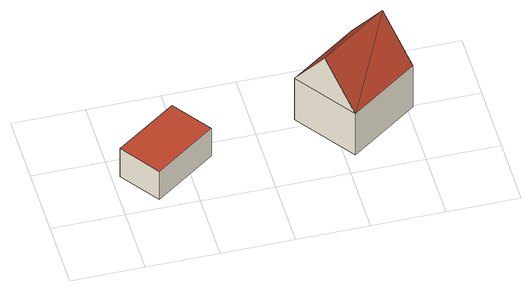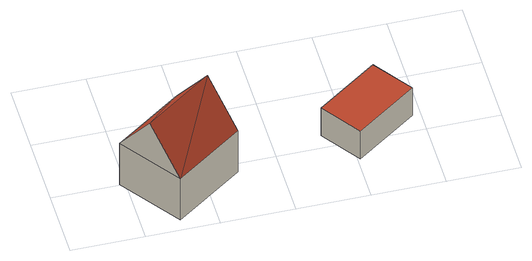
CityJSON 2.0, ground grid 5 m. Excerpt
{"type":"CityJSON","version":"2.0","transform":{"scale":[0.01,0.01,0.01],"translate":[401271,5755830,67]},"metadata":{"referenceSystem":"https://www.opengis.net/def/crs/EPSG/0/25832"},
"CityObjects":{
"building1":{"type":"Building","attributes":{"Gemeindeschluessel":"05515000","Geometrietyp2DReferenz":"3000","function":"31001_2460","roofType":"1000","measuredHeight":2.47},"geometry":[{"type":"Solid","lod":"2","boundaries":[[[[0,1,2,3]],[[4,5,1,0]],[[6,7,5,4]],[[3,2,7,6]],[[4,0,3,6]],[[1,5,7,2]]]],"semantics":{"surfaces":[{"type":"WallSurface"},{"type":"RoofSurface"},{"type":"GroundSurface"}],"values":[[0,0,0,0,1,2]]}}]},
"building2":{"type":"Building","attributes":{"Gemeindeschluessel":"05515000","Geometrietyp2DReferenz":"3000","function":"31001_2700","roofType":"3100","measuredHeight":7.07},"geometry":[{"type":"Solid","lod":"2","boundaries":[[[[8,9,10,11]],[[12,13,9,8]],[[14,15,13,12]],[[11,10,15,14]],[[8,16,12]],[[14,17,11]],[[17,16,8]],[[8,11,17]],[[16,17,14]],[[14,12,16]],[[9,13,15,10]]]],"semantics":{"surfaces":[{"type":"WallSurface"},{"type":"RoofSurface"},{"type":"GroundSurface"}],"values":[[0,0,0,0,0,0,1,1,1,1,2]]}}]}
},
"vertices":[
[54,352,298],[54,352,51],[247,81,51],[247,81,298],[480,654,298],[480,654,51],[672,383,298],[672,383,51],
[1568,156,419],[1568,156,52],[2037,489,52],[2037,489,419],[1272,573,419],[1272,573,52],[1742,906,419],[1742,906,52],[1420,364,759],[1890,697,759]
]}
